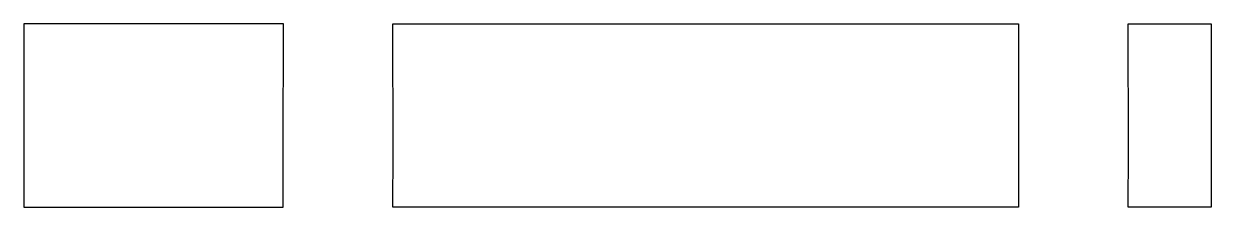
# Model space of a CAD drawing. Header units: metres. Extents: x -18.5 to 13.8, y -1.1 to 46.5.
# Drawn here: x -18.55 to 13.75, y 41.5 to 46.5 of the extents above.
import ezdxf

# ---------------------------------------------------------------- set-up
doc = ezdxf.new("R2010")
doc.units = ezdxf.units.M

msp = doc.modelspace()

# ---------------------------------------------------------------- linework, layer by layer
for p, q in [((-17.693, 46.5), (-18.55, 46.5)), ((-18.55, 46.5), (-18.55, 46.331)), ((-18.55, 46.331), (-18.55, 46.107)), ((-11.737, 46.5), (-17.693, 46.5)), ((-11.489, 46.5), (-11.737, 46.5)), ((-11.497, 43.025), (-11.489, 46.5)), ((-8.503, 43.025), (-8.511, 46.5)), ((-8.511, 46.5), (2.562, 46.5)), ((2.562, 46.5), (8.511, 46.5)), ((8.511, 46.5), (8.503, 43.025)), ((11.497, 43.025), (11.489, 46.5)), ((11.489, 46.5), (11.574, 46.5)), ((11.574, 46.5), (11.702, 46.5)), ((11.574, 46.5), (11.574, 46.5)), ((11.702, 46.5), (13.75, 46.5)), ((13.75, 46.5), (13.75, 43.187)), ((-18.55, 46.107), (-18.55, 46.087)), ((-18.55, 46.087), (-18.55, 46.044)), ((-18.55, 46.044), (-18.55, 45.98)), ((-18.55, 45.98), (-18.55, 45.898)), ((-18.55, 45.898), (-18.55, 43.187)), ((-18.55, 43.187), (-18.55, 41.669)), ((-11.493, 41.5), (-11.497, 43.025)), ((-8.507, 41.5), (-8.503, 43.025)), ((8.503, 43.025), (8.507, 41.5)), ((11.493, 41.5), (11.497, 43.025)), ((13.75, 43.187), (13.75, 41.5)), ((-18.55, 41.669), (-18.55, 41.5)), ((-18.55, 41.5), (-12.738, 41.5)), ((-12.738, 41.5), (-11.705, 41.5)), ((-12.738, 41.5), (-12.738, 41.5)), ((-11.705, 41.5), (-11.493, 41.5)), ((5.896, 41.5), (-8.507, 41.5)), ((8.507, 41.5), (5.896, 41.5)), ((5.896, 41.5), (5.896, 41.5)), ((11.563, 41.5), (11.493, 41.5)), ((11.854, 41.5), (11.563, 41.5)), ((13.75, 41.5), (11.854, 41.5))]:
    msp.add_line(p, q)

doc.saveas('drawing.dxf')
